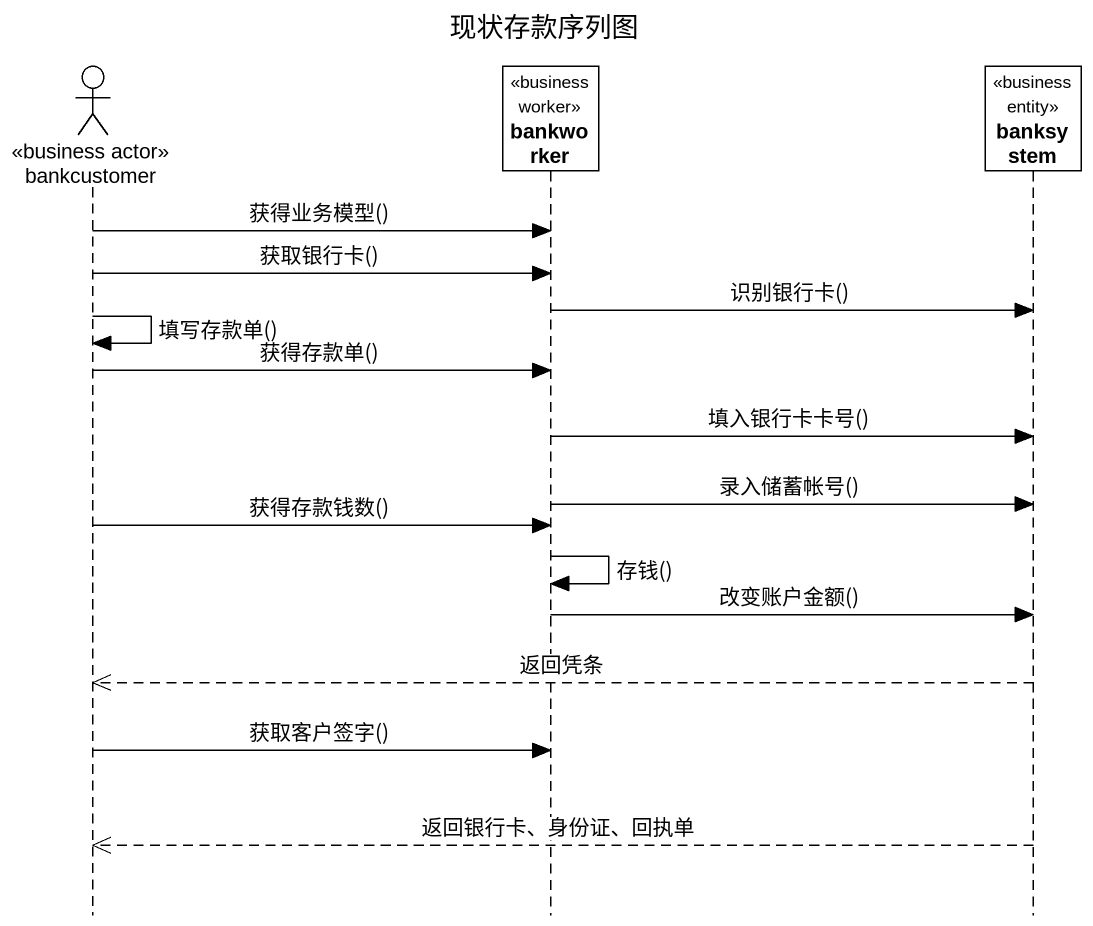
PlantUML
@startuml
title 现状存款序列图
hide footbox
actor bankcustomer <<business actor>>
participant bankworker <<business worker>>
participant banksystem <<business entity>>

bankcustomer -> bankworker : 获得业务模型()
bankcustomer -> bankworker : 获取银行卡()
bankworker -> banksystem : 识别银行卡()
bankcustomer -> bankcustomer : 填写存款单()
bankcustomer -> bankworker : 获得存款单()
bankworker -> banksystem : 填入银行卡卡号()
bankworker -> banksystem : 录入储蓄帐号()
bankcustomer -> bankworker : 获得存款钱数()
bankworker -> bankworker : 存钱()
bankworker -> banksystem : 改变账户金额()
banksystem -->> bankcustomer : 返回凭条
bankcustomer -> bankworker : 获取客户签字()
banksystem -->> bankcustomer : 返回银行卡、身份证、回执单
@enduml
